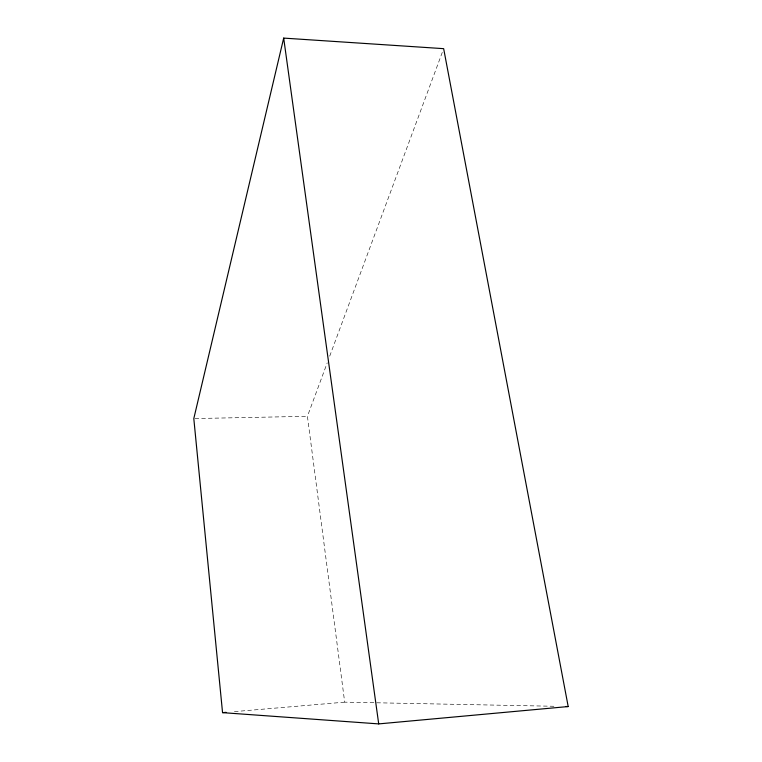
<?xml version="1.0" encoding="UTF-8"?>
<svg xmlns="http://www.w3.org/2000/svg" width="762" height="762" viewBox="0 0 762 762"><rect width="100%" height="100%" fill="white"/><g stroke="black" fill="none" stroke-linecap="round" stroke-linejoin="round"><path stroke-width="0.57" stroke-dasharray="3.81 2.86" d="M553.926 706.269L344.681 702.154L307.419 416.309L327.231 362.836M329.708 356.149L442.836 50.892M234.41 711.622L344.681 702.154M194.986 418.548L307.419 416.309"/><path stroke-width="1.14" d="M283.683 38.1L193.805 418.576L222.552 712.641L378.704 723.9L568.195 706.545L443.655 48.663L283.683 38.1L378.704 723.9M222.552 712.641L226.104 712.337M565.823 706.507L568.195 706.545"/></g></svg>
